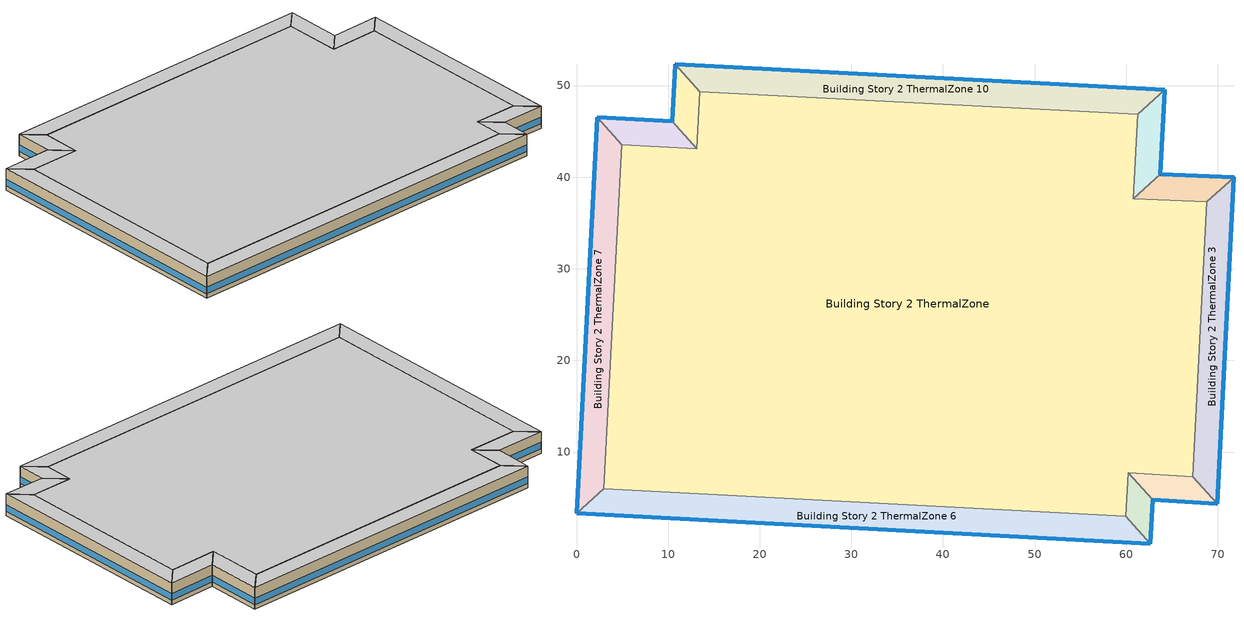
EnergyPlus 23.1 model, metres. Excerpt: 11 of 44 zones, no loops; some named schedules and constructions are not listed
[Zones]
Building Story 2 ThermalZone
 floor adiabatic (Typical Interior Ceiling): 61.25,46.86 60.76,37.63 68.8,37.29 67.26,7.32 60.22,7.76 59.96,2.97 2.97,6.01 4.93,43.56 13.14,43.11 13.48,49.34 z3.6
 wall adiabatic (Typical Interior Wall): 60.76,37.63 61.25,46.86 13.48,49.34 13.14,43.11 4.93,43.56 2.97,6.01 59.96,2.97 60.22,7.76 67.26,7.32 68.8,37.29 60.76,37.63 z3.6:7.2
 ceiling adiabatic (Typical Interior Floor): 13.48,49.34 13.14,43.11 4.93,43.56 2.97,6.01 59.96,2.97 60.22,7.76 67.26,7.32 68.8,37.29 60.76,37.63 61.25,46.86 z7.2
Building Story 2 ThermalZone 1
 floor adiabatic (Typical Interior Ceiling): 64.22,49.53 63.72,40.32 60.76,37.63 61.25,46.86 z3.6
 wall outside (Typical Insulated Steel Framed Exterior Wall R-20.41): 63.72,40.32 64.22,49.53 z3.6:7.2
 wall adiabatic (Typical Interior Wall): 64.22,49.53 61.25,46.86 60.76,37.63 63.72,40.32 z3.6:7.2
 window (U 0.48 SHGC 0.40 Dbl Ref-D Clr 6mm/13mm): 63.72,40.34 64.22,49.51 z4.36:5.45
 ceiling adiabatic (Typical Interior Floor): 61.25,46.86 60.76,37.63 63.72,40.32 64.22,49.53 z7.2
Building Story 2 ThermalZone 10
 floor adiabatic (Typical Interior Floor): 10.8,52.31 64.22,49.53 61.25,46.86 13.48,49.34 z3.6
 wall outside (Typical Insulated Steel Framed Exterior Wall R-20.41): 64.22,49.53 10.8,52.31 z3.6:7.2
 wall adiabatic (Typical Interior Wall): 10.8,52.31 13.48,49.34 61.25,46.86 64.22,49.53 z3.6:7.2
 window (U 0.48 SHGC 0.40 Dbl Ref-D Clr 6mm/13mm): 64.2,49.53 10.83,52.31 z4.36:5.44
 ceiling adiabatic (Typical Interior Ceiling): 13.48,49.34 61.25,46.86 64.22,49.53 10.8,52.31 z7.2
Building Story 2 ThermalZone 2
 floor adiabatic (Typical Interior Ceiling): 63.72,40.32 71.76,39.98 68.8,37.29 60.76,37.63 z3.6
 wall outside (Typical Insulated Steel Framed Exterior Wall R-20.41): 71.76,39.98 63.72,40.32 z3.6:7.2
 wall adiabatic (Typical Interior Wall): 63.72,40.32 60.76,37.63 68.8,37.29 71.76,39.98 z3.6:7.2
 window (U 0.48 SHGC 0.40 Dbl Ref-D Clr 6mm/13mm): 71.74,39.98 63.75,40.31 z4.36:5.45
 ceiling adiabatic (Typical Interior Floor): 60.76,37.63 68.8,37.29 71.76,39.98 63.72,40.32 z7.2
Building Story 2 ThermalZone 3
 floor adiabatic (Typical Interior Ceiling): 71.76,39.98 69.92,4.33 67.26,7.32 68.8,37.29 z3.6
 wall outside (Typical Insulated Steel Framed Exterior Wall R-20.41): 69.92,4.33 71.76,39.98 z3.6:7.2
 wall adiabatic (Typical Interior Wall): 71.76,39.98 68.8,37.29 67.26,7.32 69.92,4.33 z3.6:7.2
 window (U 0.48 SHGC 0.40 Dbl Ref-D Clr 6mm/13mm): 69.92,4.36 71.76,39.96 z4.36:5.44
 ceiling adiabatic (Typical Interior Ceiling): 68.8,37.29 67.26,7.32 69.92,4.33 71.76,39.98 z7.2
Building Story 2 ThermalZone 4
 floor adiabatic (Typical Interior Floor): 69.92,4.33 62.89,4.78 60.22,7.76 67.26,7.32 z3.6
 wall outside (Typical Insulated Steel Framed Exterior Wall R-20.41): 62.89,4.78 69.92,4.33 z3.6:7.2
 wall adiabatic (Typical Interior Wall): 69.92,4.33 67.26,7.32 60.22,7.76 62.89,4.78 z3.6:7.2
 window (U 0.48 SHGC 0.40 Dbl Ref-D Clr 6mm/13mm): 62.91,4.77 69.89,4.33 z4.36:5.45
 ceiling adiabatic (Typical Interior Ceiling): 67.26,7.32 60.22,7.76 62.89,4.78 69.92,4.33 z7.2
Building Story 2 ThermalZone 5
 floor adiabatic (Typical Interior Floor): 62.89,4.78 62.63,0 59.96,2.97 60.22,7.76 z3.6
 wall outside (Typical Insulated Steel Framed Exterior Wall R-20.41): 62.63,0 62.89,4.78 z3.6:7.2
 wall adiabatic (Typical Interior Wall): 62.89,4.78 60.22,7.76 59.96,2.97 62.63,0 z3.6:7.2
 window (U 0.48 SHGC 0.40 Dbl Ref-D Clr 6mm/13mm): 62.64,0.03 62.88,4.75 z4.36:5.45
 ceiling adiabatic (Typical Interior Ceiling): 60.22,7.76 59.96,2.97 62.63,0 62.89,4.78 z7.2
Building Story 2 ThermalZone 6
 floor adiabatic (Typical Interior Floor): 62.63,0 0,3.33 2.97,6.01 59.96,2.97 z3.6
 wall outside (Typical Insulated Steel Framed Exterior Wall R-20.41): 0,3.33 62.63,0 z3.6:7.2
 wall adiabatic (Typical Interior Wall): 62.63,0 59.96,2.97 2.97,6.01 0,3.33 z3.6:7.2
 window (U 0.48 SHGC 0.40 Dbl Ref-D Clr 6mm/13mm): 0.03,3.33 62.61,0 z4.36:5.44
 ceiling adiabatic (Typical Interior Ceiling): 59.96,2.97 2.97,6.01 0,3.33 62.63,0 z7.2
Building Story 2 ThermalZone 7
 floor adiabatic (Typical Interior Floor): 0,3.33 2.26,46.53 4.93,43.56 2.97,6.01 z3.6
 wall outside (Typical Insulated Steel Framed Exterior Wall R-20.41): 2.26,46.53 0,3.33 z3.6:7.2
 wall adiabatic (Typical Interior Wall): 0,3.33 2.97,6.01 4.93,43.56 2.26,46.53 z3.6:7.2
 window (U 0.48 SHGC 0.40 Dbl Ref-D Clr 6mm/13mm): 2.26,46.51 0,3.36 z4.36:5.44
 ceiling adiabatic (Typical Interior Ceiling): 2.97,6.01 4.93,43.56 2.26,46.53 0,3.33 z7.2
Building Story 2 ThermalZone 8
 floor adiabatic (Typical Interior Floor): 2.26,46.53 10.47,46.09 13.14,43.11 4.93,43.56 z3.6
 wall outside (Typical Insulated Steel Framed Exterior Wall R-20.41): 10.47,46.09 2.26,46.53 z3.6:7.2
 wall adiabatic (Typical Interior Wall): 2.26,46.53 4.93,43.56 13.14,43.11 10.47,46.09 z3.6:7.2
 window (U 0.48 SHGC 0.40 Dbl Ref-D Clr 6mm/13mm): 10.44,46.09 2.29,46.53 z4.36:5.45
 ceiling adiabatic (Typical Interior Ceiling): 4.93,43.56 13.14,43.11 10.47,46.09 2.26,46.53 z7.2
Building Story 2 ThermalZone 9
 floor adiabatic (Typical Interior Floor): 10.47,46.09 10.8,52.31 13.48,49.34 13.14,43.11 z3.6
 wall outside (Typical Insulated Steel Framed Exterior Wall R-20.41): 10.8,52.31 10.47,46.09 z3.6:7.2
 wall adiabatic (Typical Interior Wall): 10.47,46.09 13.14,43.11 13.48,49.34 10.8,52.31 z3.6:7.2
 window (U 0.48 SHGC 0.40 Dbl Ref-D Clr 6mm/13mm): 10.8,52.28 10.47,46.12 z4.36:5.45
 ceiling adiabatic (Typical Interior Ceiling): 13.14,43.11 13.48,49.34 10.8,52.31 10.47,46.09 z7.2
[Schedule:Day:Interval]
SchoolSecondary KITCHEN_ELEC_EQUIP_SCH Wknd Day; SchoolSecondary KITCHEN_ELEC_EQUIP_SCH Wknd Day 1; SchoolSecondary KITCHEN_ELEC_EQUIP_SCH Default; SchoolSecondary KITCHEN_ELEC_EQUIP_SCH Winter Design Day: No, 24:00, 0.1
SchoolSecondary KITCHEN_ELEC_EQUIP_SCH Wkdy Day; SchoolSecondary KITCHEN_ELEC_EQUIP_SCH Wkdy Day 1; SchoolSecondary KITCHEN_ELEC_EQUIP_SCH Wkdy Day 2; SchoolSecondary KITCHEN_ELEC_EQUIP_SCH Summer Design Day: No, 08:00, 0.1, 10:00, 0.15, 13:00, 0.25, 15:00, 0.15, 24:00, 0.1
SchoolSecondary KITCHEN_GAS_EQUIP_SCH Wknd Day; SchoolSecondary KITCHEN_GAS_EQUIP_SCH Wknd Day 1; SchoolSecondary KITCHEN_GAS_EQUIP_SCH Default; SchoolSecondary KITCHEN_GAS_EQUIP_SCH Winter Design Day: No, 24:00, 0.02
SchoolSecondary KITCHEN_GAS_EQUIP_SCH Wkdy|SmrDsn Day; SchoolSecondary KITCHEN_GAS_EQUIP_SCH Wkdy|SmrDsn Day 1; SchoolSecondary KITCHEN_GAS_EQUIP_SCH Wkdy|SmrDsn Day 2; SchoolSecondary KITCHEN_GAS_EQUIP_SCH Summer Design Day: No, 08:00, 0.02, 10:00, 0.15, 13:00, 0.2, 15:00, 0.1, 24:00, 0.02
[Schedule:Week:Daily]
SchoolSecondary BLDG_LIGHT_SCH_2013 Week Rule - Jan1-Jun24: SchoolSecondary BLDG_LIGHT_SCH_2013 Wknd Day, SchoolSecondary BLDG_LIGHT_SCH_2013 Wkdy Day, SchoolSecondary BLDG_LIGHT_SCH_2013 Wkdy Day, SchoolSecondary BLDG_LIGHT_SCH_2013 Wkdy Day, SchoolSecondary BLDG_LIGHT_SCH_2013 Wkdy Day, SchoolSecondary BLDG_LIGHT_SCH_2013 Wkdy Day, SchoolSecondary BLDG_LIGHT_SCH_2013 Wknd Day, SchoolSecondary BLDG_LIGHT_SCH_2013 Default, SchoolSecondary BLDG_LIGHT_SCH_2013 Summer Design Day, SchoolSecondary BLDG_LIGHT_SCH_2013 Winter Design Day, SchoolSecondary BLDG_LIGHT_SCH_2013 Default, SchoolSecondary BLDG_LIGHT_SCH_2013 Default
SchoolSecondary BLDG_LIGHT_SCH_2013 Week Rule - Jun25-Jul1: SchoolSecondary BLDG_LIGHT_SCH_2013 Wknd Day, SchoolSecondary BLDG_LIGHT_SCH_2013 Wkdy Day, SchoolSecondary BLDG_LIGHT_SCH_2013 Wkdy Day, SchoolSecondary BLDG_LIGHT_SCH_2013 Wkdy Day, SchoolSecondary BLDG_LIGHT_SCH_2013 Wkdy Day, SchoolSecondary BLDG_LIGHT_SCH_2013 Wkdy Day, SchoolSecondary BLDG_LIGHT_SCH_2013 Wknd Day 1, SchoolSecondary BLDG_LIGHT_SCH_2013 Default, SchoolSecondary BLDG_LIGHT_SCH_2013 Summer Design Day, SchoolSecondary BLDG_LIGHT_SCH_2013 Winter Design Day, SchoolSecondary BLDG_LIGHT_SCH_2013 Default, SchoolSecondary BLDG_LIGHT_SCH_2013 Default
SchoolSecondary BLDG_LIGHT_SCH_2013 Week Rule - Jul2-Aug26: SchoolSecondary BLDG_LIGHT_SCH_2013 Wknd Day 1, SchoolSecondary BLDG_LIGHT_SCH_2013 Wkdy Day 1, SchoolSecondary BLDG_LIGHT_SCH_2013 Wkdy Day 1, SchoolSecondary BLDG_LIGHT_SCH_2013 Wkdy Day 1, SchoolSecondary BLDG_LIGHT_SCH_2013 Wkdy Day 1, SchoolSecondary BLDG_LIGHT_SCH_2013 Wkdy Day 1, SchoolSecondary BLDG_LIGHT_SCH_2013 Wknd Day 1, SchoolSecondary BLDG_LIGHT_SCH_2013 Default, SchoolSecondary BLDG_LIGHT_SCH_2013 Summer Design Day, SchoolSecondary BLDG_LIGHT_SCH_2013 Winter Design Day, SchoolSecondary BLDG_LIGHT_SCH_2013 Default, SchoolSecondary BLDG_LIGHT_SCH_2013 Default
SchoolSecondary BLDG_LIGHT_SCH_2013 Week Rule - Aug27-Sep2: SchoolSecondary BLDG_LIGHT_SCH_2013 Wknd Day 1, SchoolSecondary BLDG_LIGHT_SCH_2013 Wkdy Day 1, SchoolSecondary BLDG_LIGHT_SCH_2013 Wkdy Day 1, SchoolSecondary BLDG_LIGHT_SCH_2013 Wkdy Day 1, SchoolSecondary BLDG_LIGHT_SCH_2013 Wkdy Day 1, SchoolSecondary BLDG_LIGHT_SCH_2013 Wkdy Day 2, SchoolSecondary BLDG_LIGHT_SCH_2013 Default, SchoolSecondary BLDG_LIGHT_SCH_2013 Default, SchoolSecondary BLDG_LIGHT_SCH_2013 Summer Design Day, SchoolSecondary BLDG_LIGHT_SCH_2013 Winter Design Day, SchoolSecondary BLDG_LIGHT_SCH_2013 Default, SchoolSecondary BLDG_LIGHT_SCH_2013 Default
SchoolSecondary BLDG_LIGHT_SCH_2013 Week Rule - Sep3-Dec31: SchoolSecondary BLDG_LIGHT_SCH_2013 Default, SchoolSecondary BLDG_LIGHT_SCH_2013 Wkdy Day 2, SchoolSecondary BLDG_LIGHT_SCH_2013 Wkdy Day 2, SchoolSecondary BLDG_LIGHT_SCH_2013 Wkdy Day 2, SchoolSecondary BLDG_LIGHT_SCH_2013 Wkdy Day 2, SchoolSecondary BLDG_LIGHT_SCH_2013 Wkdy Day 2, SchoolSecondary BLDG_LIGHT_SCH_2013 Default, SchoolSecondary BLDG_LIGHT_SCH_2013 Default, SchoolSecondary BLDG_LIGHT_SCH_2013 Summer Design Day, SchoolSecondary BLDG_LIGHT_SCH_2013 Winter Design Day, SchoolSecondary BLDG_LIGHT_SCH_2013 Default, SchoolSecondary BLDG_LIGHT_SCH_2013 Default
SchoolSecondary BLDG_LIGHT_LIBRARY_SCH_2013 Week Rule - Jan1-Jun24: SchoolSecondary BLDG_LIGHT_LIBRARY_SCH_2013 Wknd Day, SchoolSecondary BLDG_LIGHT_LIBRARY_SCH_2013 Wkdy Day, SchoolSecondary BLDG_LIGHT_LIBRARY_SCH_2013 Wkdy Day, SchoolSecondary BLDG_LIGHT_LIBRARY_SCH_2013 Wkdy Day, SchoolSecondary BLDG_LIGHT_LIBRARY_SCH_2013 Wkdy Day, SchoolSecondary BLDG_LIGHT_LIBRARY_SCH_2013 Wkdy Day, SchoolSecondary BLDG_LIGHT_LIBRARY_SCH_2013 Wknd Day, SchoolSecondary BLDG_LIGHT_LIBRARY_SCH_2013 Default, SchoolSecondary BLDG_LIGHT_LIBRARY_SCH_2013 Summer Design Day, SchoolSecondary BLDG_LIGHT_LIBRARY_SCH_2013 Winter Design Day, SchoolSecondary BLDG_LIGHT_LIBRARY_SCH_2013 Default, SchoolSecondary BLDG_LIGHT_LIBRARY_SCH_2013 Default
SchoolSecondary BLDG_LIGHT_LIBRARY_SCH_2013 Week Rule - Jun25-Jul1: SchoolSecondary BLDG_LIGHT_LIBRARY_SCH_2013 Wknd Day, SchoolSecondary BLDG_LIGHT_LIBRARY_SCH_2013 Wkdy Day, SchoolSecondary BLDG_LIGHT_LIBRARY_SCH_2013 Wkdy Day, SchoolSecondary BLDG_LIGHT_LIBRARY_SCH_2013 Wkdy Day, SchoolSecondary BLDG_LIGHT_LIBRARY_SCH_2013 Wkdy Day, SchoolSecondary BLDG_LIGHT_LIBRARY_SCH_2013 Wkdy Day, SchoolSecondary BLDG_LIGHT_LIBRARY_SCH_2013 Wknd Day 1, SchoolSecondary BLDG_LIGHT_LIBRARY_SCH_2013 Default, SchoolSecondary BLDG_LIGHT_LIBRARY_SCH_2013 Summer Design Day, SchoolSecondary BLDG_LIGHT_LIBRARY_SCH_2013 Winter Design Day, SchoolSecondary BLDG_LIGHT_LIBRARY_SCH_2013 Default, SchoolSecondary BLDG_LIGHT_LIBRARY_SCH_2013 Default
SchoolSecondary BLDG_LIGHT_LIBRARY_SCH_2013 Week Rule - Jul2-Aug26: SchoolSecondary BLDG_LIGHT_LIBRARY_SCH_2013 Wknd Day 1, SchoolSecondary BLDG_LIGHT_LIBRARY_SCH_2013 Wkdy Day 1, SchoolSecondary BLDG_LIGHT_LIBRARY_SCH_2013 Wkdy Day 1, SchoolSecondary BLDG_LIGHT_LIBRARY_SCH_2013 Wkdy Day 1, SchoolSecondary BLDG_LIGHT_LIBRARY_SCH_2013 Wkdy Day 1, SchoolSecondary BLDG_LIGHT_LIBRARY_SCH_2013 Wkdy Day 1, SchoolSecondary BLDG_LIGHT_LIBRARY_SCH_2013 Wknd Day 1, SchoolSecondary BLDG_LIGHT_LIBRARY_SCH_2013 Default, SchoolSecondary BLDG_LIGHT_LIBRARY_SCH_2013 Summer Design Day, SchoolSecondary BLDG_LIGHT_LIBRARY_SCH_2013 Winter Design Day, SchoolSecondary BLDG_LIGHT_LIBRARY_SCH_2013 Default, SchoolSecondary BLDG_LIGHT_LIBRARY_SCH_2013 Default
SchoolSecondary BLDG_LIGHT_LIBRARY_SCH_2013 Week Rule - Aug27-Sep2: SchoolSecondary BLDG_LIGHT_LIBRARY_SCH_2013 Wknd Day 1, SchoolSecondary BLDG_LIGHT_LIBRARY_SCH_2013 Wkdy Day 1, SchoolSecondary BLDG_LIGHT_LIBRARY_SCH_2013 Wkdy Day 1, SchoolSecondary BLDG_LIGHT_LIBRARY_SCH_2013 Wkdy Day 1, SchoolSecondary BLDG_LIGHT_LIBRARY_SCH_2013 Wkdy Day 1, SchoolSecondary BLDG_LIGHT_LIBRARY_SCH_2013 Wkdy Day 2, SchoolSecondary BLDG_LIGHT_LIBRARY_SCH_2013 Default, SchoolSecondary BLDG_LIGHT_LIBRARY_SCH_2013 Default, SchoolSecondary BLDG_LIGHT_LIBRARY_SCH_2013 Summer Design Day, SchoolSecondary BLDG_LIGHT_LIBRARY_SCH_2013 Winter Design Day, SchoolSecondary BLDG_LIGHT_LIBRARY_SCH_2013 Default, SchoolSecondary BLDG_LIGHT_LIBRARY_SCH_2013 Default
SchoolSecondary BLDG_LIGHT_LIBRARY_SCH_2013 Week Rule - Sep3-Dec31: SchoolSecondary BLDG_LIGHT_LIBRARY_SCH_2013 Default, SchoolSecondary BLDG_LIGHT_LIBRARY_SCH_2013 Wkdy Day 2, SchoolSecondary BLDG_LIGHT_LIBRARY_SCH_2013 Wkdy Day 2, SchoolSecondary BLDG_LIGHT_LIBRARY_SCH_2013 Wkdy Day 2, SchoolSecondary BLDG_LIGHT_LIBRARY_SCH_2013 Wkdy Day 2, SchoolSecondary BLDG_LIGHT_LIBRARY_SCH_2013 Wkdy Day 2, SchoolSecondary BLDG_LIGHT_LIBRARY_SCH_2013 Default, SchoolSecondary BLDG_LIGHT_LIBRARY_SCH_2013 Default, SchoolSecondary BLDG_LIGHT_LIBRARY_SCH_2013 Summer Design Day, SchoolSecondary BLDG_LIGHT_LIBRARY_SCH_2013 Winter Design Day, SchoolSecondary BLDG_LIGHT_LIBRARY_SCH_2013 Default, SchoolSecondary BLDG_LIGHT_LIBRARY_SCH_2013 Default
SchoolSecondary BLDG_LIGHT_LOBBYFLR1_SCH_2013 Week Rule - Jan1-Jun24: SchoolSecondary BLDG_LIGHT_LOBBYFLR1_SCH_2013 Wknd Day, SchoolSecondary BLDG_LIGHT_LOBBYFLR1_SCH_2013 Wkdy Day, SchoolSecondary BLDG_LIGHT_LOBBYFLR1_SCH_2013 Wkdy Day, SchoolSecondary BLDG_LIGHT_LOBBYFLR1_SCH_2013 Wkdy Day, SchoolSecondary BLDG_LIGHT_LOBBYFLR1_SCH_2013 Wkdy Day, SchoolSecondary BLDG_LIGHT_LOBBYFLR1_SCH_2013 Wkdy Day, SchoolSecondary BLDG_LIGHT_LOBBYFLR1_SCH_2013 Wknd Day, SchoolSecondary BLDG_LIGHT_LOBBYFLR1_SCH_2013 Default, SchoolSecondary BLDG_LIGHT_LOBBYFLR1_SCH_2013 Summer Design Day, SchoolSecondary BLDG_LIGHT_LOBBYFLR1_SCH_2013 Winter Design Day, SchoolSecondary BLDG_LIGHT_LOBBYFLR1_SCH_2013 Default, SchoolSecondary BLDG_LIGHT_LOBBYFLR1_SCH_2013 Default
SchoolSecondary BLDG_LIGHT_LOBBYFLR1_SCH_2013 Week Rule - Jun25-Jul1: SchoolSecondary BLDG_LIGHT_LOBBYFLR1_SCH_2013 Wknd Day, SchoolSecondary BLDG_LIGHT_LOBBYFLR1_SCH_2013 Wkdy Day, SchoolSecondary BLDG_LIGHT_LOBBYFLR1_SCH_2013 Wkdy Day, SchoolSecondary BLDG_LIGHT_LOBBYFLR1_SCH_2013 Wkdy Day, SchoolSecondary BLDG_LIGHT_LOBBYFLR1_SCH_2013 Wkdy Day, SchoolSecondary BLDG_LIGHT_LOBBYFLR1_SCH_2013 Wkdy Day, SchoolSecondary BLDG_LIGHT_LOBBYFLR1_SCH_2013 Wknd Day 1, SchoolSecondary BLDG_LIGHT_LOBBYFLR1_SCH_2013 Default, SchoolSecondary BLDG_LIGHT_LOBBYFLR1_SCH_2013 Summer Design Day, SchoolSecondary BLDG_LIGHT_LOBBYFLR1_SCH_2013 Winter Design Day, SchoolSecondary BLDG_LIGHT_LOBBYFLR1_SCH_2013 Default, SchoolSecondary BLDG_LIGHT_LOBBYFLR1_SCH_2013 Default
SchoolSecondary BLDG_LIGHT_LOBBYFLR1_SCH_2013 Week Rule - Jul2-Aug26: SchoolSecondary BLDG_LIGHT_LOBBYFLR1_SCH_2013 Wknd Day 1, SchoolSecondary BLDG_LIGHT_LOBBYFLR1_SCH_2013 Wkdy Day 1, SchoolSecondary BLDG_LIGHT_LOBBYFLR1_SCH_2013 Wkdy Day 1, SchoolSecondary BLDG_LIGHT_LOBBYFLR1_SCH_2013 Wkdy Day 1, SchoolSecondary BLDG_LIGHT_LOBBYFLR1_SCH_2013 Wkdy Day 1, SchoolSecondary BLDG_LIGHT_LOBBYFLR1_SCH_2013 Wkdy Day 1, SchoolSecondary BLDG_LIGHT_LOBBYFLR1_SCH_2013 Wknd Day 1, SchoolSecondary BLDG_LIGHT_LOBBYFLR1_SCH_2013 Default, SchoolSecondary BLDG_LIGHT_LOBBYFLR1_SCH_2013 Summer Design Day, SchoolSecondary BLDG_LIGHT_LOBBYFLR1_SCH_2013 Winter Design Day, SchoolSecondary BLDG_LIGHT_LOBBYFLR1_SCH_2013 Default, SchoolSecondary BLDG_LIGHT_LOBBYFLR1_SCH_2013 Default
SchoolSecondary BLDG_LIGHT_LOBBYFLR1_SCH_2013 Week Rule - Aug27-Sep2: SchoolSecondary BLDG_LIGHT_LOBBYFLR1_SCH_2013 Wknd Day 1, SchoolSecondary BLDG_LIGHT_LOBBYFLR1_SCH_2013 Wkdy Day 1, SchoolSecondary BLDG_LIGHT_LOBBYFLR1_SCH_2013 Wkdy Day 1, SchoolSecondary BLDG_LIGHT_LOBBYFLR1_SCH_2013 Wkdy Day 1, SchoolSecondary BLDG_LIGHT_LOBBYFLR1_SCH_2013 Wkdy Day 1, SchoolSecondary BLDG_LIGHT_LOBBYFLR1_SCH_2013 Wkdy Day 2, SchoolSecondary BLDG_LIGHT_LOBBYFLR1_SCH_2013 Default, SchoolSecondary BLDG_LIGHT_LOBBYFLR1_SCH_2013 Default, SchoolSecondary BLDG_LIGHT_LOBBYFLR1_SCH_2013 Summer Design Day, SchoolSecondary BLDG_LIGHT_LOBBYFLR1_SCH_2013 Winter Design Day, SchoolSecondary BLDG_LIGHT_LOBBYFLR1_SCH_2013 Default, SchoolSecondary BLDG_LIGHT_LOBBYFLR1_SCH_2013 Default
SchoolSecondary BLDG_LIGHT_LOBBYFLR1_SCH_2013 Week Rule - Sep3-Dec31: SchoolSecondary BLDG_LIGHT_LOBBYFLR1_SCH_2013 Default, SchoolSecondary BLDG_LIGHT_LOBBYFLR1_SCH_2013 Wkdy Day 2, SchoolSecondary BLDG_LIGHT_LOBBYFLR1_SCH_2013 Wkdy Day 2, SchoolSecondary BLDG_LIGHT_LOBBYFLR1_SCH_2013 Wkdy Day 2, SchoolSecondary BLDG_LIGHT_LOBBYFLR1_SCH_2013 Wkdy Day 2, SchoolSecondary BLDG_LIGHT_LOBBYFLR1_SCH_2013 Wkdy Day 2, SchoolSecondary BLDG_LIGHT_LOBBYFLR1_SCH_2013 Default, SchoolSecondary BLDG_LIGHT_LOBBYFLR1_SCH_2013 Default, SchoolSecondary BLDG_LIGHT_LOBBYFLR1_SCH_2013 Summer Design Day, SchoolSecondary BLDG_LIGHT_LOBBYFLR1_SCH_2013 Winter Design Day, SchoolSecondary BLDG_LIGHT_LOBBYFLR1_SCH_2013 Default, SchoolSecondary BLDG_LIGHT_LOBBYFLR1_SCH_2013 Default
SchoolSecondary BLDG_LIGHT_MECHANICAL_SCH_2013 Week Rule - Jan1-Jun24: SchoolSecondary BLDG_LIGHT_MECHANICAL_SCH_2013 Wknd Day, SchoolSecondary BLDG_LIGHT_MECHANICAL_SCH_2013 Wkdy Day, SchoolSecondary BLDG_LIGHT_MECHANICAL_SCH_2013 Wkdy Day, SchoolSecondary BLDG_LIGHT_MECHANICAL_SCH_2013 Wkdy Day, SchoolSecondary BLDG_LIGHT_MECHANICAL_SCH_2013 Wkdy Day, SchoolSecondary BLDG_LIGHT_MECHANICAL_SCH_2013 Wkdy Day, SchoolSecondary BLDG_LIGHT_MECHANICAL_SCH_2013 Wknd Day, SchoolSecondary BLDG_LIGHT_MECHANICAL_SCH_2013 Default, SchoolSecondary BLDG_LIGHT_MECHANICAL_SCH_2013 Summer Design Day, SchoolSecondary BLDG_LIGHT_MECHANICAL_SCH_2013 Winter Design Day, SchoolSecondary BLDG_LIGHT_MECHANICAL_SCH_2013 Default, SchoolSecondary BLDG_LIGHT_MECHANICAL_SCH_2013 Default
SchoolSecondary BLDG_LIGHT_MECHANICAL_SCH_2013 Week Rule - Jun25-Jul1: SchoolSecondary BLDG_LIGHT_MECHANICAL_SCH_2013 Wknd Day, SchoolSecondary BLDG_LIGHT_MECHANICAL_SCH_2013 Wkdy Day, SchoolSecondary BLDG_LIGHT_MECHANICAL_SCH_2013 Wkdy Day, SchoolSecondary BLDG_LIGHT_MECHANICAL_SCH_2013 Wkdy Day, SchoolSecondary BLDG_LIGHT_MECHANICAL_SCH_2013 Wkdy Day, SchoolSecondary BLDG_LIGHT_MECHANICAL_SCH_2013 Wkdy Day, SchoolSecondary BLDG_LIGHT_MECHANICAL_SCH_2013 Wknd Day 1, SchoolSecondary BLDG_LIGHT_MECHANICAL_SCH_2013 Default, SchoolSecondary BLDG_LIGHT_MECHANICAL_SCH_2013 Summer Design Day, SchoolSecondary BLDG_LIGHT_MECHANICAL_SCH_2013 Winter Design Day, SchoolSecondary BLDG_LIGHT_MECHANICAL_SCH_2013 Default, SchoolSecondary BLDG_LIGHT_MECHANICAL_SCH_2013 Default
SchoolSecondary BLDG_LIGHT_MECHANICAL_SCH_2013 Week Rule - Jul2-Aug26: SchoolSecondary BLDG_LIGHT_MECHANICAL_SCH_2013 Wknd Day 1, SchoolSecondary BLDG_LIGHT_MECHANICAL_SCH_2013 Wkdy Day 1, SchoolSecondary BLDG_LIGHT_MECHANICAL_SCH_2013 Wkdy Day 1, SchoolSecondary BLDG_LIGHT_MECHANICAL_SCH_2013 Wkdy Day 1, SchoolSecondary BLDG_LIGHT_MECHANICAL_SCH_2013 Wkdy Day 1, SchoolSecondary BLDG_LIGHT_MECHANICAL_SCH_2013 Wkdy Day 1, SchoolSecondary BLDG_LIGHT_MECHANICAL_SCH_2013 Wknd Day 1, SchoolSecondary BLDG_LIGHT_MECHANICAL_SCH_2013 Default, SchoolSecondary BLDG_LIGHT_MECHANICAL_SCH_2013 Summer Design Day, SchoolSecondary BLDG_LIGHT_MECHANICAL_SCH_2013 Winter Design Day, SchoolSecondary BLDG_LIGHT_MECHANICAL_SCH_2013 Default, SchoolSecondary BLDG_LIGHT_MECHANICAL_SCH_2013 Default
SchoolSecondary BLDG_LIGHT_MECHANICAL_SCH_2013 Week Rule - Aug27-Sep2: SchoolSecondary BLDG_LIGHT_MECHANICAL_SCH_2013 Wknd Day 1, SchoolSecondary BLDG_LIGHT_MECHANICAL_SCH_2013 Wkdy Day 1, SchoolSecondary BLDG_LIGHT_MECHANICAL_SCH_2013 Wkdy Day 1, SchoolSecondary BLDG_LIGHT_MECHANICAL_SCH_2013 Wkdy Day 1, SchoolSecondary BLDG_LIGHT_MECHANICAL_SCH_2013 Wkdy Day 1, SchoolSecondary BLDG_LIGHT_MECHANICAL_SCH_2013 Wkdy Day 2, SchoolSecondary BLDG_LIGHT_MECHANICAL_SCH_2013 Default, SchoolSecondary BLDG_LIGHT_MECHANICAL_SCH_2013 Default, SchoolSecondary BLDG_LIGHT_MECHANICAL_SCH_2013 Summer Design Day, SchoolSecondary BLDG_LIGHT_MECHANICAL_SCH_2013 Winter Design Day, SchoolSecondary BLDG_LIGHT_MECHANICAL_SCH_2013 Default, SchoolSecondary BLDG_LIGHT_MECHANICAL_SCH_2013 Default
SchoolSecondary BLDG_LIGHT_MECHANICAL_SCH_2013 Week Rule - Sep3-Dec31: SchoolSecondary BLDG_LIGHT_MECHANICAL_SCH_2013 Default, SchoolSecondary BLDG_LIGHT_MECHANICAL_SCH_2013 Wkdy Day 2, SchoolSecondary BLDG_LIGHT_MECHANICAL_SCH_2013 Wkdy Day 2, SchoolSecondary BLDG_LIGHT_MECHANICAL_SCH_2013 Wkdy Day 2, SchoolSecondary BLDG_LIGHT_MECHANICAL_SCH_2013 Wkdy Day 2, SchoolSecondary BLDG_LIGHT_MECHANICAL_SCH_2013 Wkdy Day 2, SchoolSecondary BLDG_LIGHT_MECHANICAL_SCH_2013 Default, SchoolSecondary BLDG_LIGHT_MECHANICAL_SCH_2013 Default, SchoolSecondary BLDG_LIGHT_MECHANICAL_SCH_2013 Summer Design Day, SchoolSecondary BLDG_LIGHT_MECHANICAL_SCH_2013 Winter Design Day, SchoolSecondary BLDG_LIGHT_MECHANICAL_SCH_2013 Default, SchoolSecondary BLDG_LIGHT_MECHANICAL_SCH_2013 Default
SchoolSecondary BLDG_LIGHT_OFFICE_SCH_2013 Week Rule - Jan1-Jun24: SchoolSecondary BLDG_LIGHT_OFFICE_SCH_2013 Wknd Day, SchoolSecondary BLDG_LIGHT_OFFICE_SCH_2013 Wkdy Day, SchoolSecondary BLDG_LIGHT_OFFICE_SCH_2013 Wkdy Day, SchoolSecondary BLDG_LIGHT_OFFICE_SCH_2013 Wkdy Day, SchoolSecondary BLDG_LIGHT_OFFICE_SCH_2013 Wkdy Day, SchoolSecondary BLDG_LIGHT_OFFICE_SCH_2013 Wkdy Day, SchoolSecondary BLDG_LIGHT_OFFICE_SCH_2013 Wknd Day, SchoolSecondary BLDG_LIGHT_OFFICE_SCH_2013 Default, SchoolSecondary BLDG_LIGHT_OFFICE_SCH_2013 Summer Design Day, SchoolSecondary BLDG_LIGHT_OFFICE_SCH_2013 Winter Design Day, SchoolSecondary BLDG_LIGHT_OFFICE_SCH_2013 Default, SchoolSecondary BLDG_LIGHT_OFFICE_SCH_2013 Default
SchoolSecondary BLDG_LIGHT_OFFICE_SCH_2013 Week Rule - Jun25-Jul1: SchoolSecondary BLDG_LIGHT_OFFICE_SCH_2013 Wknd Day, SchoolSecondary BLDG_LIGHT_OFFICE_SCH_2013 Wkdy Day, SchoolSecondary BLDG_LIGHT_OFFICE_SCH_2013 Wkdy Day, SchoolSecondary BLDG_LIGHT_OFFICE_SCH_2013 Wkdy Day, SchoolSecondary BLDG_LIGHT_OFFICE_SCH_2013 Wkdy Day, SchoolSecondary BLDG_LIGHT_OFFICE_SCH_2013 Wkdy Day, SchoolSecondary BLDG_LIGHT_OFFICE_SCH_2013 Wknd Day 1, SchoolSecondary BLDG_LIGHT_OFFICE_SCH_2013 Default, SchoolSecondary BLDG_LIGHT_OFFICE_SCH_2013 Summer Design Day, SchoolSecondary BLDG_LIGHT_OFFICE_SCH_2013 Winter Design Day, SchoolSecondary BLDG_LIGHT_OFFICE_SCH_2013 Default, SchoolSecondary BLDG_LIGHT_OFFICE_SCH_2013 Default
SchoolSecondary BLDG_LIGHT_OFFICE_SCH_2013 Week Rule - Jul2-Aug26: SchoolSecondary BLDG_LIGHT_OFFICE_SCH_2013 Wknd Day 1, SchoolSecondary BLDG_LIGHT_OFFICE_SCH_2013 Wkdy Day 1, SchoolSecondary BLDG_LIGHT_OFFICE_SCH_2013 Wkdy Day 1, SchoolSecondary BLDG_LIGHT_OFFICE_SCH_2013 Wkdy Day 1, SchoolSecondary BLDG_LIGHT_OFFICE_SCH_2013 Wkdy Day 1, SchoolSecondary BLDG_LIGHT_OFFICE_SCH_2013 Wkdy Day 1, SchoolSecondary BLDG_LIGHT_OFFICE_SCH_2013 Wknd Day 1, SchoolSecondary BLDG_LIGHT_OFFICE_SCH_2013 Default, SchoolSecondary BLDG_LIGHT_OFFICE_SCH_2013 Summer Design Day, SchoolSecondary BLDG_LIGHT_OFFICE_SCH_2013 Winter Design Day, SchoolSecondary BLDG_LIGHT_OFFICE_SCH_2013 Default, SchoolSecondary BLDG_LIGHT_OFFICE_SCH_2013 Default
SchoolSecondary BLDG_LIGHT_OFFICE_SCH_2013 Week Rule - Aug27-Sep2: SchoolSecondary BLDG_LIGHT_OFFICE_SCH_2013 Wknd Day 1, SchoolSecondary BLDG_LIGHT_OFFICE_SCH_2013 Wkdy Day 1, SchoolSecondary BLDG_LIGHT_OFFICE_SCH_2013 Wkdy Day 1, SchoolSecondary BLDG_LIGHT_OFFICE_SCH_2013 Wkdy Day 1, SchoolSecondary BLDG_LIGHT_OFFICE_SCH_2013 Wkdy Day 1, SchoolSecondary BLDG_LIGHT_OFFICE_SCH_2013 Wkdy Day 2, SchoolSecondary BLDG_LIGHT_OFFICE_SCH_2013 Default, SchoolSecondary BLDG_LIGHT_OFFICE_SCH_2013 Default, SchoolSecondary BLDG_LIGHT_OFFICE_SCH_2013 Summer Design Day, SchoolSecondary BLDG_LIGHT_OFFICE_SCH_2013 Winter Design Day, SchoolSecondary BLDG_LIGHT_OFFICE_SCH_2013 Default, SchoolSecondary BLDG_LIGHT_OFFICE_SCH_2013 Default
SchoolSecondary BLDG_LIGHT_OFFICE_SCH_2013 Week Rule - Sep3-Dec31: SchoolSecondary BLDG_LIGHT_OFFICE_SCH_2013 Default, SchoolSecondary BLDG_LIGHT_OFFICE_SCH_2013 Wkdy Day 2, SchoolSecondary BLDG_LIGHT_OFFICE_SCH_2013 Wkdy Day 2, SchoolSecondary BLDG_LIGHT_OFFICE_SCH_2013 Wkdy Day 2, SchoolSecondary BLDG_LIGHT_OFFICE_SCH_2013 Wkdy Day 2, SchoolSecondary BLDG_LIGHT_OFFICE_SCH_2013 Wkdy Day 2, SchoolSecondary BLDG_LIGHT_OFFICE_SCH_2013 Default, SchoolSecondary BLDG_LIGHT_OFFICE_SCH_2013 Default, SchoolSecondary BLDG_LIGHT_OFFICE_SCH_2013 Summer Design Day, SchoolSecondary BLDG_LIGHT_OFFICE_SCH_2013 Winter Design Day, SchoolSecondary BLDG_LIGHT_OFFICE_SCH_2013 Default, SchoolSecondary BLDG_LIGHT_OFFICE_SCH_2013 Default
SchoolSecondary BLDG_LIGHT_BATH_SCH_2013 Week Rule - Jan1-Jun24: SchoolSecondary BLDG_LIGHT_BATH_SCH_2013 Wknd Day, SchoolSecondary BLDG_LIGHT_BATH_SCH_2013 Wkdy Day, SchoolSecondary BLDG_LIGHT_BATH_SCH_2013 Wkdy Day, SchoolSecondary BLDG_LIGHT_BATH_SCH_2013 Wkdy Day, SchoolSecondary BLDG_LIGHT_BATH_SCH_2013 Wkdy Day, SchoolSecondary BLDG_LIGHT_BATH_SCH_2013 Wkdy Day, SchoolSecondary BLDG_LIGHT_BATH_SCH_2013 Wknd Day, SchoolSecondary BLDG_LIGHT_BATH_SCH_2013 Default, SchoolSecondary BLDG_LIGHT_BATH_SCH_2013 Summer Design Day, SchoolSecondary BLDG_LIGHT_BATH_SCH_2013 Winter Design Day, SchoolSecondary BLDG_LIGHT_BATH_SCH_2013 Default, SchoolSecondary BLDG_LIGHT_BATH_SCH_2013 Default
SchoolSecondary BLDG_LIGHT_BATH_SCH_2013 Week Rule - Jun25-Jul1: SchoolSecondary BLDG_LIGHT_BATH_SCH_2013 Wknd Day, SchoolSecondary BLDG_LIGHT_BATH_SCH_2013 Wkdy Day, SchoolSecondary BLDG_LIGHT_BATH_SCH_2013 Wkdy Day, SchoolSecondary BLDG_LIGHT_BATH_SCH_2013 Wkdy Day, SchoolSecondary BLDG_LIGHT_BATH_SCH_2013 Wkdy Day, SchoolSecondary BLDG_LIGHT_BATH_SCH_2013 Wkdy Day, SchoolSecondary BLDG_LIGHT_BATH_SCH_2013 Wknd Day 1, SchoolSecondary BLDG_LIGHT_BATH_SCH_2013 Default, SchoolSecondary BLDG_LIGHT_BATH_SCH_2013 Summer Design Day, SchoolSecondary BLDG_LIGHT_BATH_SCH_2013 Winter Design Day, SchoolSecondary BLDG_LIGHT_BATH_SCH_2013 Default, SchoolSecondary BLDG_LIGHT_BATH_SCH_2013 Default
SchoolSecondary BLDG_LIGHT_BATH_SCH_2013 Week Rule - Jul2-Aug26: SchoolSecondary BLDG_LIGHT_BATH_SCH_2013 Wknd Day 1, SchoolSecondary BLDG_LIGHT_BATH_SCH_2013 Wkdy Day 1, SchoolSecondary BLDG_LIGHT_BATH_SCH_2013 Wkdy Day 1, SchoolSecondary BLDG_LIGHT_BATH_SCH_2013 Wkdy Day 1, SchoolSecondary BLDG_LIGHT_BATH_SCH_2013 Wkdy Day 1, SchoolSecondary BLDG_LIGHT_BATH_SCH_2013 Wkdy Day 1, SchoolSecondary BLDG_LIGHT_BATH_SCH_2013 Wknd Day 1, SchoolSecondary BLDG_LIGHT_BATH_SCH_2013 Default, SchoolSecondary BLDG_LIGHT_BATH_SCH_2013 Summer Design Day, SchoolSecondary BLDG_LIGHT_BATH_SCH_2013 Winter Design Day, SchoolSecondary BLDG_LIGHT_BATH_SCH_2013 Default, SchoolSecondary BLDG_LIGHT_BATH_SCH_2013 Default
SchoolSecondary BLDG_LIGHT_BATH_SCH_2013 Week Rule - Aug27-Sep2: SchoolSecondary BLDG_LIGHT_BATH_SCH_2013 Wknd Day 1, SchoolSecondary BLDG_LIGHT_BATH_SCH_2013 Wkdy Day 1, SchoolSecondary BLDG_LIGHT_BATH_SCH_2013 Wkdy Day 1, SchoolSecondary BLDG_LIGHT_BATH_SCH_2013 Wkdy Day 1, SchoolSecondary BLDG_LIGHT_BATH_SCH_2013 Wkdy Day 1, SchoolSecondary BLDG_LIGHT_BATH_SCH_2013 Wkdy Day 2, SchoolSecondary BLDG_LIGHT_BATH_SCH_2013 Default, SchoolSecondary BLDG_LIGHT_BATH_SCH_2013 Default, SchoolSecondary BLDG_LIGHT_BATH_SCH_2013 Summer Design Day, SchoolSecondary BLDG_LIGHT_BATH_SCH_2013 Winter Design Day, SchoolSecondary BLDG_LIGHT_BATH_SCH_2013 Default, SchoolSecondary BLDG_LIGHT_BATH_SCH_2013 Default
SchoolSecondary KITCHEN_ELEC_EQUIP_SCH Week Rule - Jun25-Jul1: SchoolSecondary KITCHEN_ELEC_EQUIP_SCH Wknd Day, SchoolSecondary KITCHEN_ELEC_EQUIP_SCH Wkdy Day, SchoolSecondary KITCHEN_ELEC_EQUIP_SCH Wkdy Day, SchoolSecondary KITCHEN_ELEC_EQUIP_SCH Wkdy Day, SchoolSecondary KITCHEN_ELEC_EQUIP_SCH Wkdy Day, SchoolSecondary KITCHEN_ELEC_EQUIP_SCH Wkdy Day, SchoolSecondary KITCHEN_ELEC_EQUIP_SCH Wknd Day 1, SchoolSecondary KITCHEN_ELEC_EQUIP_SCH Default, SchoolSecondary KITCHEN_ELEC_EQUIP_SCH Summer Design Day, SchoolSecondary KITCHEN_ELEC_EQUIP_SCH Winter Design Day, SchoolSecondary KITCHEN_ELEC_EQUIP_SCH Default, SchoolSecondary KITCHEN_ELEC_EQUIP_SCH Default
SchoolSecondary KITCHEN_ELEC_EQUIP_SCH Week Rule - Jul2-Aug26: SchoolSecondary KITCHEN_ELEC_EQUIP_SCH Wknd Day 1, SchoolSecondary KITCHEN_ELEC_EQUIP_SCH Wkdy Day 1, SchoolSecondary KITCHEN_ELEC_EQUIP_SCH Wkdy Day 1, SchoolSecondary KITCHEN_ELEC_EQUIP_SCH Wkdy Day 1, SchoolSecondary KITCHEN_ELEC_EQUIP_SCH Wkdy Day 1, SchoolSecondary KITCHEN_ELEC_EQUIP_SCH Wkdy Day 1, SchoolSecondary KITCHEN_ELEC_EQUIP_SCH Wknd Day 1, SchoolSecondary KITCHEN_ELEC_EQUIP_SCH Default, SchoolSecondary KITCHEN_ELEC_EQUIP_SCH Summer Design Day, SchoolSecondary KITCHEN_ELEC_EQUIP_SCH Winter Design Day, SchoolSecondary KITCHEN_ELEC_EQUIP_SCH Default, SchoolSecondary KITCHEN_ELEC_EQUIP_SCH Default
SchoolSecondary KITCHEN_ELEC_EQUIP_SCH Week Rule - Aug27-Sep2: SchoolSecondary KITCHEN_ELEC_EQUIP_SCH Wknd Day 1, SchoolSecondary KITCHEN_ELEC_EQUIP_SCH Wkdy Day 1, SchoolSecondary KITCHEN_ELEC_EQUIP_SCH Wkdy Day 1, SchoolSecondary KITCHEN_ELEC_EQUIP_SCH Wkdy Day 1, SchoolSecondary KITCHEN_ELEC_EQUIP_SCH Wkdy Day 1, SchoolSecondary KITCHEN_ELEC_EQUIP_SCH Wkdy Day 2, SchoolSecondary KITCHEN_ELEC_EQUIP_SCH Default, SchoolSecondary KITCHEN_ELEC_EQUIP_SCH Default, SchoolSecondary KITCHEN_ELEC_EQUIP_SCH Summer Design Day, SchoolSecondary KITCHEN_ELEC_EQUIP_SCH Winter Design Day, SchoolSecondary KITCHEN_ELEC_EQUIP_SCH Default, SchoolSecondary KITCHEN_ELEC_EQUIP_SCH Default
SchoolSecondary KITCHEN_ELEC_EQUIP_SCH Week Rule - Sep3-Dec31: SchoolSecondary KITCHEN_ELEC_EQUIP_SCH Default, SchoolSecondary KITCHEN_ELEC_EQUIP_SCH Wkdy Day 2, SchoolSecondary KITCHEN_ELEC_EQUIP_SCH Wkdy Day 2, SchoolSecondary KITCHEN_ELEC_EQUIP_SCH Wkdy Day 2, SchoolSecondary KITCHEN_ELEC_EQUIP_SCH Wkdy Day 2, SchoolSecondary KITCHEN_ELEC_EQUIP_SCH Wkdy Day 2, SchoolSecondary KITCHEN_ELEC_EQUIP_SCH Default, SchoolSecondary KITCHEN_ELEC_EQUIP_SCH Default, SchoolSecondary KITCHEN_ELEC_EQUIP_SCH Summer Design Day, SchoolSecondary KITCHEN_ELEC_EQUIP_SCH Winter Design Day, SchoolSecondary KITCHEN_ELEC_EQUIP_SCH Default, SchoolSecondary KITCHEN_ELEC_EQUIP_SCH Default
SchoolSecondary KITCHEN_GAS_EQUIP_SCH Week Rule - Jan1-Jun24: SchoolSecondary KITCHEN_GAS_EQUIP_SCH Wknd Day, SchoolSecondary KITCHEN_GAS_EQUIP_SCH Wkdy|SmrDsn Day, SchoolSecondary KITCHEN_GAS_EQUIP_SCH Wkdy|SmrDsn Day, SchoolSecondary KITCHEN_GAS_EQUIP_SCH Wkdy|SmrDsn Day, SchoolSecondary KITCHEN_GAS_EQUIP_SCH Wkdy|SmrDsn Day, SchoolSecondary KITCHEN_GAS_EQUIP_SCH Wkdy|SmrDsn Day, SchoolSecondary KITCHEN_GAS_EQUIP_SCH Wknd Day, SchoolSecondary KITCHEN_GAS_EQUIP_SCH Default, SchoolSecondary KITCHEN_GAS_EQUIP_SCH Summer Design Day, SchoolSecondary KITCHEN_GAS_EQUIP_SCH Winter Design Day, SchoolSecondary KITCHEN_GAS_EQUIP_SCH Default, SchoolSecondary KITCHEN_GAS_EQUIP_SCH Default
SchoolSecondary KITCHEN_GAS_EQUIP_SCH Week Rule - Jun25-Jul1: SchoolSecondary KITCHEN_GAS_EQUIP_SCH Wknd Day, SchoolSecondary KITCHEN_GAS_EQUIP_SCH Wkdy|SmrDsn Day, SchoolSecondary KITCHEN_GAS_EQUIP_SCH Wkdy|SmrDsn Day, SchoolSecondary KITCHEN_GAS_EQUIP_SCH Wkdy|SmrDsn Day, SchoolSecondary KITCHEN_GAS_EQUIP_SCH Wkdy|SmrDsn Day, SchoolSecondary KITCHEN_GAS_EQUIP_SCH Wkdy|SmrDsn Day, SchoolSecondary KITCHEN_GAS_EQUIP_SCH Wknd Day 1, SchoolSecondary KITCHEN_GAS_EQUIP_SCH Default, SchoolSecondary KITCHEN_GAS_EQUIP_SCH Summer Design Day, SchoolSecondary KITCHEN_GAS_EQUIP_SCH Winter Design Day, SchoolSecondary KITCHEN_GAS_EQUIP_SCH Default, SchoolSecondary KITCHEN_GAS_EQUIP_SCH Default
SchoolSecondary KITCHEN_GAS_EQUIP_SCH Week Rule - Jul2-Aug26: SchoolSecondary KITCHEN_GAS_EQUIP_SCH Wknd Day 1, SchoolSecondary KITCHEN_GAS_EQUIP_SCH Wkdy|SmrDsn Day 1, SchoolSecondary KITCHEN_GAS_EQUIP_SCH Wkdy|SmrDsn Day 1, SchoolSecondary KITCHEN_GAS_EQUIP_SCH Wkdy|SmrDsn Day 1, SchoolSecondary KITCHEN_GAS_EQUIP_SCH Wkdy|SmrDsn Day 1, SchoolSecondary KITCHEN_GAS_EQUIP_SCH Wkdy|SmrDsn Day 1, SchoolSecondary KITCHEN_GAS_EQUIP_SCH Wknd Day 1, SchoolSecondary KITCHEN_GAS_EQUIP_SCH Default, SchoolSecondary KITCHEN_GAS_EQUIP_SCH Summer Design Day, SchoolSecondary KITCHEN_GAS_EQUIP_SCH Winter Design Day, SchoolSecondary KITCHEN_GAS_EQUIP_SCH Default, SchoolSecondary KITCHEN_GAS_EQUIP_SCH Default
SchoolSecondary KITCHEN_GAS_EQUIP_SCH Week Rule - Aug27-Sep2: SchoolSecondary KITCHEN_GAS_EQUIP_SCH Wknd Day 1, SchoolSecondary KITCHEN_GAS_EQUIP_SCH Wkdy|SmrDsn Day 1, SchoolSecondary KITCHEN_GAS_EQUIP_SCH Wkdy|SmrDsn Day 1, SchoolSecondary KITCHEN_GAS_EQUIP_SCH Wkdy|SmrDsn Day 1, SchoolSecondary KITCHEN_GAS_EQUIP_SCH Wkdy|SmrDsn Day 1, SchoolSecondary KITCHEN_GAS_EQUIP_SCH Wkdy|SmrDsn Day 2, SchoolSecondary KITCHEN_GAS_EQUIP_SCH Default, SchoolSecondary KITCHEN_GAS_EQUIP_SCH Default, SchoolSecondary KITCHEN_GAS_EQUIP_SCH Summer Design Day, SchoolSecondary KITCHEN_GAS_EQUIP_SCH Winter Design Day, SchoolSecondary KITCHEN_GAS_EQUIP_SCH Default, SchoolSecondary KITCHEN_GAS_EQUIP_SCH Default
SchoolSecondary KITCHEN_GAS_EQUIP_SCH Week Rule - Sep3-Dec31: SchoolSecondary KITCHEN_GAS_EQUIP_SCH Default, SchoolSecondary KITCHEN_GAS_EQUIP_SCH Wkdy|SmrDsn Day 2, SchoolSecondary KITCHEN_GAS_EQUIP_SCH Wkdy|SmrDsn Day 2, SchoolSecondary KITCHEN_GAS_EQUIP_SCH Wkdy|SmrDsn Day 2, SchoolSecondary KITCHEN_GAS_EQUIP_SCH Wkdy|SmrDsn Day 2, SchoolSecondary KITCHEN_GAS_EQUIP_SCH Wkdy|SmrDsn Day 2, SchoolSecondary KITCHEN_GAS_EQUIP_SCH Default, SchoolSecondary KITCHEN_GAS_EQUIP_SCH Default, SchoolSecondary KITCHEN_GAS_EQUIP_SCH Summer Design Day, SchoolSecondary KITCHEN_GAS_EQUIP_SCH Winter Design Day, SchoolSecondary KITCHEN_GAS_EQUIP_SCH Default, SchoolSecondary KITCHEN_GAS_EQUIP_SCH Default
[Schedule:Year]
SchoolSecondary BLDG_LIGHT_SCH_2013: SchoolSecondary BLDG_LIGHT_SCH_2013 Week Rule - Jan1-Jun24, 1, 1, 6, 24, SchoolSecondary BLDG_LIGHT_SCH_2013 Week Rule - Jun25-Jul1, 6, 25, 7, 1, SchoolSecondary BLDG_LIGHT_SCH_2013 Week Rule - Jul2-Aug26, 7, 2, 8, 26, SchoolSecondary BLDG_LIGHT_SCH_2013 Week Rule - Aug27-Sep2, 8, 27, 9, 2, SchoolSecondary BLDG_LIGHT_SCH_2013 Week Rule - Sep3-Dec31, 9, 3, 12, 31
SchoolSecondary BLDG_LIGHT_LIBRARY_SCH_2013: SchoolSecondary BLDG_LIGHT_LIBRARY_SCH_2013 Week Rule - Jan1-Jun24, 1, 1, 6, 24, SchoolSecondary BLDG_LIGHT_LIBRARY_SCH_2013 Week Rule - Jun25-Jul1, 6, 25, 7, 1, SchoolSecondary BLDG_LIGHT_LIBRARY_SCH_2013 Week Rule - Jul2-Aug26, 7, 2, 8, 26, SchoolSecondary BLDG_LIGHT_LIBRARY_SCH_2013 Week Rule - Aug27-Sep2, 8, 27, 9, 2, SchoolSecondary BLDG_LIGHT_LIBRARY_SCH_2013 Week Rule - Sep3-Dec31, 9, 3, 12, 31
SchoolSecondary BLDG_LIGHT_LOBBYFLR1_SCH_2013: SchoolSecondary BLDG_LIGHT_LOBBYFLR1_SCH_2013 Week Rule - Jan1-Jun24, 1, 1, 6, 24, SchoolSecondary BLDG_LIGHT_LOBBYFLR1_SCH_2013 Week Rule - Jun25-Jul1, 6, 25, 7, 1, SchoolSecondary BLDG_LIGHT_LOBBYFLR1_SCH_2013 Week Rule - Jul2-Aug26, 7, 2, 8, 26, SchoolSecondary BLDG_LIGHT_LOBBYFLR1_SCH_2013 Week Rule - Aug27-Sep2, 8, 27, 9, 2, SchoolSecondary BLDG_LIGHT_LOBBYFLR1_SCH_2013 Week Rule - Sep3-Dec31, 9, 3, 12, 31
SchoolSecondary BLDG_LIGHT_MECHANICAL_SCH_2013: SchoolSecondary BLDG_LIGHT_MECHANICAL_SCH_2013 Week Rule - Jan1-Jun24, 1, 1, 6, 24, SchoolSecondary BLDG_LIGHT_MECHANICAL_SCH_2013 Week Rule - Jun25-Jul1, 6, 25, 7, 1, SchoolSecondary BLDG_LIGHT_MECHANICAL_SCH_2013 Week Rule - Jul2-Aug26, 7, 2, 8, 26, SchoolSecondary BLDG_LIGHT_MECHANICAL_SCH_2013 Week Rule - Aug27-Sep2, 8, 27, 9, 2, SchoolSecondary BLDG_LIGHT_MECHANICAL_SCH_2013 Week Rule - Sep3-Dec31, 9, 3, 12, 31
SchoolSecondary BLDG_LIGHT_OFFICE_SCH_2013: SchoolSecondary BLDG_LIGHT_OFFICE_SCH_2013 Week Rule - Jan1-Jun24, 1, 1, 6, 24, SchoolSecondary BLDG_LIGHT_OFFICE_SCH_2013 Week Rule - Jun25-Jul1, 6, 25, 7, 1, SchoolSecondary BLDG_LIGHT_OFFICE_SCH_2013 Week Rule - Jul2-Aug26, 7, 2, 8, 26, SchoolSecondary BLDG_LIGHT_OFFICE_SCH_2013 Week Rule - Aug27-Sep2, 8, 27, 9, 2, SchoolSecondary BLDG_LIGHT_OFFICE_SCH_2013 Week Rule - Sep3-Dec31, 9, 3, 12, 31
SchoolSecondary BLDG_LIGHT_BATH_SCH_2013: SchoolSecondary BLDG_LIGHT_BATH_SCH_2013 Week Rule - Jan1-Jun24, 1, 1, 6, 24, SchoolSecondary BLDG_LIGHT_BATH_SCH_2013 Week Rule - Jun25-Jul1, 6, 25, 7, 1, SchoolSecondary BLDG_LIGHT_BATH_SCH_2013 Week Rule - Jul2-Aug26, 7, 2, 8, 26, SchoolSecondary BLDG_LIGHT_BATH_SCH_2013 Week Rule - Aug27-Sep2, 8, 27, 9, 2, SchoolSecondary BLDG_LIGHT_BATH_SCH_2013 Week Rule - Sep3-Dec31, 9, 3, 12, 31
SchoolSecondary BLDG_OCC_SCH_Auditorium: SchoolSecondary BLDG_OCC_SCH_Auditorium Week Rule - Jan1-Jun24, 1, 1, 6, 24, SchoolSecondary BLDG_OCC_SCH_Auditorium Week Rule - Jun25-Jul1, 6, 25, 7, 1, SchoolSecondary BLDG_OCC_SCH_Auditorium Week Rule - Jul2-Aug26, 7, 2, 8, 26, SchoolSecondary BLDG_OCC_SCH_Auditorium Week Rule - Aug27-Sep2, 8, 27, 9, 2, SchoolSecondary BLDG_OCC_SCH_Auditorium Week Rule - Sep3-Dec31, 9, 3, 12, 31
SchoolSecondary BLDG_OCC_SCH_Cafeteria: SchoolSecondary BLDG_OCC_SCH_Cafeteria Week Rule - Jan1-Jun24, 1, 1, 6, 24, SchoolSecondary BLDG_OCC_SCH_Cafeteria Week Rule - Jun25-Jul1, 6, 25, 7, 1, SchoolSecondary BLDG_OCC_SCH_Cafeteria Week Rule - Jul2-Aug26, 7, 2, 8, 26, SchoolSecondary BLDG_OCC_SCH_Cafeteria Week Rule - Aug27-Sep2, 8, 27, 9, 2, SchoolSecondary BLDG_OCC_SCH_Cafeteria Week Rule - Sep3-Dec31, 9, 3, 12, 31
SchoolSecondary BLDG_OCC_SCH_Extend: SchoolSecondary BLDG_OCC_SCH_Extend Week Rule - Jan1-Jun24, 1, 1, 6, 24, SchoolSecondary BLDG_OCC_SCH_Extend Week Rule - Jun25-Jul1, 6, 25, 7, 1, SchoolSecondary BLDG_OCC_SCH_Extend Week Rule - Jul2-Aug26, 7, 2, 8, 26, SchoolSecondary BLDG_OCC_SCH_Extend Week Rule - Aug27-Sep2, 8, 27, 9, 2, SchoolSecondary BLDG_OCC_SCH_Extend Week Rule - Sep3-Dec31, 9, 3, 12, 31
SchoolSecondary BLDG_OCC_SCH_Offices: SchoolSecondary BLDG_OCC_SCH_Offices Week Rule - Jan1-Jun24, 1, 1, 6, 24, SchoolSecondary BLDG_OCC_SCH_Offices Week Rule - Jun25-Jul1, 6, 25, 7, 1, SchoolSecondary BLDG_OCC_SCH_Offices Week Rule - Jul2-Aug26, 7, 2, 8, 26, SchoolSecondary BLDG_OCC_SCH_Offices Week Rule - Aug27-Sep2, 8, 27, 9, 2, SchoolSecondary BLDG_OCC_SCH_Offices Week Rule - Sep3-Dec31, 9, 3, 12, 31
Elevator Schedule 3: Elevator Schedule 3 Week Rule - Jan1-Jun10, 1, 1, 6, 10, Elevator Schedule 3 Week Rule - Jun11-Jun17, 6, 11, 6, 17, Elevator Schedule 3 Week Rule - Jun18-Jul1, 6, 18, 7, 1, Elevator Schedule 3 Week Rule - Jul2-Aug26, 7, 2, 8, 26, Elevator Schedule 3 Week Rule - Aug27-Sep2, 8, 27, 9, 2, Elevator Schedule 3 Week Rule - Sep3-Sep16, 9, 3, 9, 16, Elevator Schedule 3 Week Rule - Sep17-Dec31, 9, 17, 12, 31
Elevator Schedule 1: Elevator Schedule 1 Week Rule - Jan1-Jun10, 1, 1, 6, 10, Elevator Schedule 1 Week Rule - Jun11-Jun17, 6, 11, 6, 17, Elevator Schedule 1 Week Rule - Jun18-Jul1, 6, 18, 7, 1, Elevator Schedule 1 Week Rule - Jul2-Aug26, 7, 2, 8, 26, Elevator Schedule 1 Week Rule - Aug27-Sep2, 8, 27, 9, 2, Elevator Schedule 1 Week Rule - Sep3-Sep16, 9, 3, 9, 16, Elevator Schedule 1 Week Rule - Sep17-Dec31, 9, 17, 12, 31
Elevator Schedule 2: Elevator Schedule 2 Week Rule - Jan1-Jun10, 1, 1, 6, 10, Elevator Schedule 2 Week Rule - Jun11-Jun17, 6, 11, 6, 17, Elevator Schedule 2 Week Rule - Jun18-Jul1, 6, 18, 7, 1, Elevator Schedule 2 Week Rule - Jul2-Aug26, 7, 2, 8, 26, Elevator Schedule 2 Week Rule - Aug27-Sep2, 8, 27, 9, 2, Elevator Schedule 2 Week Rule - Sep3-Sep16, 9, 3, 9, 16, Elevator Schedule 2 Week Rule - Sep17-Dec31, 9, 17, 12, 31
DataCenter_EQUIP_SCH: DataCenter_EQUIP_SCH Week Rule - Jan1-Jan28, 1, 1, 1, 28, DataCenter_EQUIP_SCH Week Rule - Jan29-Feb4, 1, 29, 2, 4, DataCenter_EQUIP_SCH Week Rule - Feb5-Feb25, 2, 5, 2, 25, DataCenter_EQUIP_SCH Week Rule - Feb26-Mar4, 2, 26, 3, 4, DataCenter_EQUIP_SCH Week Rule - Mar5-Mar25, 3, 5, 3, 25, DataCenter_EQUIP_SCH Week Rule - Mar26-Apr1, 3, 26, 4, 1, DataCenter_EQUIP_SCH Week Rule - Apr2-Apr29, 4, 2, 4, 29, DataCenter_EQUIP_SCH Week Rule - Apr30-May6, 4, 30, 5, 6, DataCenter_EQUIP_SCH Week Rule - May7-May27, 5, 7, 5, 27, DataCenter_EQUIP_SCH Week Rule - May28-Jun3, 5, 28, 6, 3, DataCenter_EQUIP_SCH Week Rule - Jun4-Jun24, 6, 4, 6, 24, DataCenter_EQUIP_SCH Week Rule - Jun25-Jul1, 6, 25, 7, 1, DataCenter_EQUIP_SCH Week Rule - Jul2-Jul29, 7, 2, 7, 29, DataCenter_EQUIP_SCH Week Rule - Jul30-Aug5, 7, 30, 8, 5, DataCenter_EQUIP_SCH Week Rule - Aug6-Aug26, 8, 6, 8, 26, DataCenter_EQUIP_SCH Week Rule - Aug27-Sep2, 8, 27, 9, 2, DataCenter_EQUIP_SCH Week Rule - Sep3-Sep30, 9, 3, 9, 30, DataCenter_EQUIP_SCH Week Rule - Oct1-Oct28, 10, 1, 10, 28, DataCenter_EQUIP_SCH Week Rule - Oct29-Nov4, 10, 29, 11, 4, DataCenter_EQUIP_SCH Week Rule - Nov5-Nov25, 11, 5, 11, 25, DataCenter_EQUIP_SCH Week Rule - Nov26-Dec2, 11, 26, 12, 2, DataCenter_EQUIP_SCH Week Rule - Dec3-Dec31, 12, 3, 12, 31
SchoolSecondary KITCHEN_ELEC_EQUIP_SCH: SchoolSecondary KITCHEN_ELEC_EQUIP_SCH Week Rule - Jan1-Jun24, 1, 1, 6, 24, SchoolSecondary KITCHEN_ELEC_EQUIP_SCH Week Rule - Jun25-Jul1, 6, 25, 7, 1, SchoolSecondary KITCHEN_ELEC_EQUIP_SCH Week Rule - Jul2-Aug26, 7, 2, 8, 26, SchoolSecondary KITCHEN_ELEC_EQUIP_SCH Week Rule - Aug27-Sep2, 8, 27, 9, 2, SchoolSecondary KITCHEN_ELEC_EQUIP_SCH Week Rule - Sep3-Dec31, 9, 3, 12, 31
SchoolSecondary KITCHEN_GAS_EQUIP_SCH: SchoolSecondary KITCHEN_GAS_EQUIP_SCH Week Rule - Jan1-Jun24, 1, 1, 6, 24, SchoolSecondary KITCHEN_GAS_EQUIP_SCH Week Rule - Jun25-Jul1, 6, 25, 7, 1, SchoolSecondary KITCHEN_GAS_EQUIP_SCH Week Rule - Jul2-Aug26, 7, 2, 8, 26, SchoolSecondary KITCHEN_GAS_EQUIP_SCH Week Rule - Aug27-Sep2, 8, 27, 9, 2, SchoolSecondary KITCHEN_GAS_EQUIP_SCH Week Rule - Sep3-Dec31, 9, 3, 12, 31
